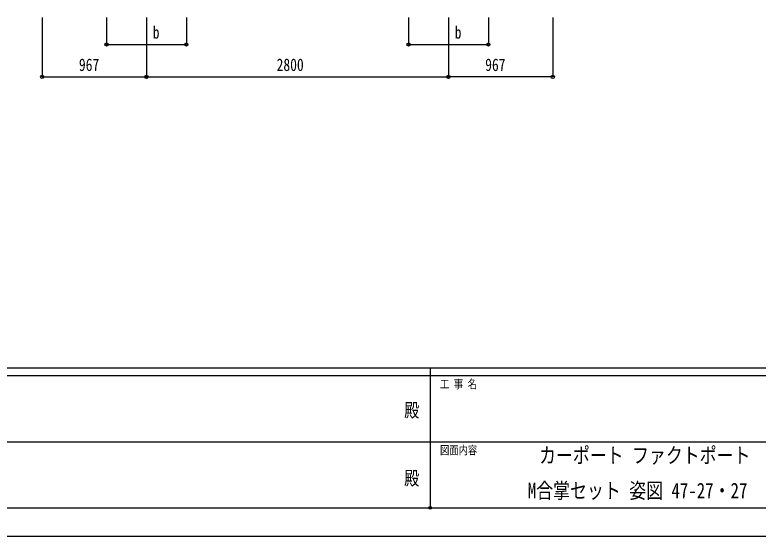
# Model space of a CAD drawing. Units: millimetres, scale not verified. Extents: x -14718 to 14718, y -10397 to 10401.
# Drawn here: x -3868 to 3024, y -10389 to -5557 of the extents above; entities that cross this region are included whole.
import ezdxf
from ezdxf.enums import TextEntityAlignment as Align

# ---------------------------------------------------------------- set-up
doc = ezdxf.new("R2010")
doc.units = ezdxf.units.MM
doc.header["$LTSCALE"] = 50
doc.header["$PDMODE"] = 32
doc.header["$PDSIZE"] = 25
for name, color, linetype in [('0-2_USER1', 3, 'Continuous'), ('0-6_YKK_D', 6, 'Continuous'), ('0-7_YKK_ZWAK', 7, 'Continuous')]:
    doc.layers.add(name, color=color, linetype=linetype)
doc.styles.add('ＭＳ ゴシック', font='')
doc.styles.get('ＭＳ ゴシック').set_extended_font_data('MS Gothic')

msp = doc.modelspace()

# ---------------------------------------------------------------- linework, layer by layer
at = {"layer": '0-6_YKK_D'}
for p, q in [((-3614.43, -5581.6), (-3614.43, -6132.6)), ((-3017.43, -5581.6), (-3017.43, -5832.6)), ((-2647.43, -5581.6), (-2647.43, -6132.6)), ((-2647.43, -5581.6), (-2647.43, -6132.6)), ((-2277.43, -5581.6), (-2277.43, -5832.6)), ((-217.43, -5581.6), (-217.43, -5832.6)), ((152.57, -5581.6), (152.57, -6132.6)), ((152.57, -5581.6), (152.57, -6132.6)), ((522.57, -5581.6), (522.57, -5832.6)), ((1119.57, -5581.6), (1119.57, -6132.6)), ((-3017.43, -5831.6), (-2277.43, -5831.6)), ((-217.43, -5831.6), (522.57, -5831.6)), ((-3614.43, -6131.6), (-2647.43, -6131.6)), ((-2647.43, -6131.6), (152.57, -6131.6)), ((1119.57, -6131.6), (152.57, -6131.6))]:
    msp.add_line(p, q, dxfattribs=at)
for centre in [(-3017.43, -5831.6), (-2277.43, -5831.6), (-217.43, -5831.6), (522.57, -5831.6), (-3614.43, -6131.6), (-2647.43, -6131.6), (-2647.43, -6131.6), (152.57, -6131.6), (152.57, -6131.6), (1119.57, -6131.6)]:
    msp.add_circle(centre, 14.88, dxfattribs=at)
at = {"layer": '0-7_YKK_ZWAK'}
for p, q in [((13632.57, -8831.6), (-13667.43, -8831.6)), ((-17.43, -8831.6), (-17.43, -10126.6)), ((-17.43, -8901.6), (-4567.43, -8901.6)), ((4532.57, -8901.6), (-17.43, -8901.6)), ((-4541.18, -9514.1), (-17.43, -9514.1)), ((-17.43, -9514.1), (4532.57, -9514.1)), ((-4567.43, -10126.6), (-17.43, -10126.6)), ((-17.43, -10126.6), (4532.57, -10126.6))]:
    msp.add_line(p, q, dxfattribs=at)
msp.add_lwpolyline([(-14717.5, -10389.1), (14717.5, -10389.1), (14717.5, 10400.9), (-14717.5, 10400.9)], close=True, dxfattribs=at)
msp.add_point((-17.43, -10126.6), dxfattribs=at)

# ---------------------------------------------------------------- texts
at = {"layer": '0-2_USER1', "style": 'ＭＳ ゴシック', "width": 0.8}
for s, p in [('カーポート ファクトポート\u3000', (992.72, -9755.02)), ('M合掌セット 姿図 47-27・27', (888.18, -10081.68))]:
    msp.add_text(s, height=143.7, dxfattribs=at).set_placement(p, align=Align.BOTTOM_LEFT)
at = {"layer": '0-6_YKK_D', "style": 'ＭＳ ゴシック', "width": 0.8}
for s, p in [('b', (-2589.43, -5811.6)), ('b', (210.57, -5811.6)), ('967', (-3273.73, -6111.6)), ('2800', (-1440.63, -6111.6)), ('967', (493.27, -6111.6))]:
    msp.add_text(s, height=115.5, dxfattribs=at).set_placement(p, align=Align.BOTTOM_LEFT)
at = {"layer": '0-7_YKK_ZWAK', "style": 'ＭＳ ゴシック', "width": 0.8}
for s, height, p in [('工 事 名', 76.98, (74.44, -9041.6)), ('殿', 128.3, (-257.83, -9324.52)), ('図面内容', 76.98, (74.44, -9654.1)), ('殿', 128.3, (-257.83, -9954.52))]:
    msp.add_text(s, height=height, dxfattribs=at).set_placement(p, align=Align.BOTTOM_LEFT)

doc.saveas('drawing.dxf')
